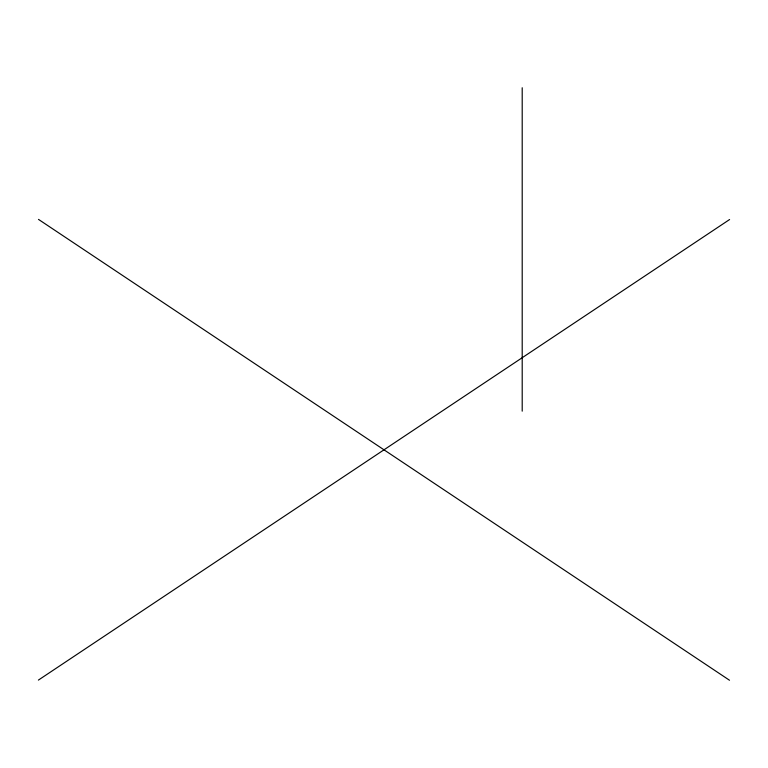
<?xml version="1.0" encoding="UTF-8"?>
<svg xmlns="http://www.w3.org/2000/svg" width="768" height="768" viewBox="0 0 768 768"><rect width="100%" height="100%" fill="white"/><g stroke="black" fill="none" stroke-linecap="round" stroke-linejoin="round"><path stroke-width="1.15" d="M38.4 680.093L729.6 219.533M38.496 219.389L729.504 680.246M522.202 87.754L522.202 411.158"/></g></svg>
